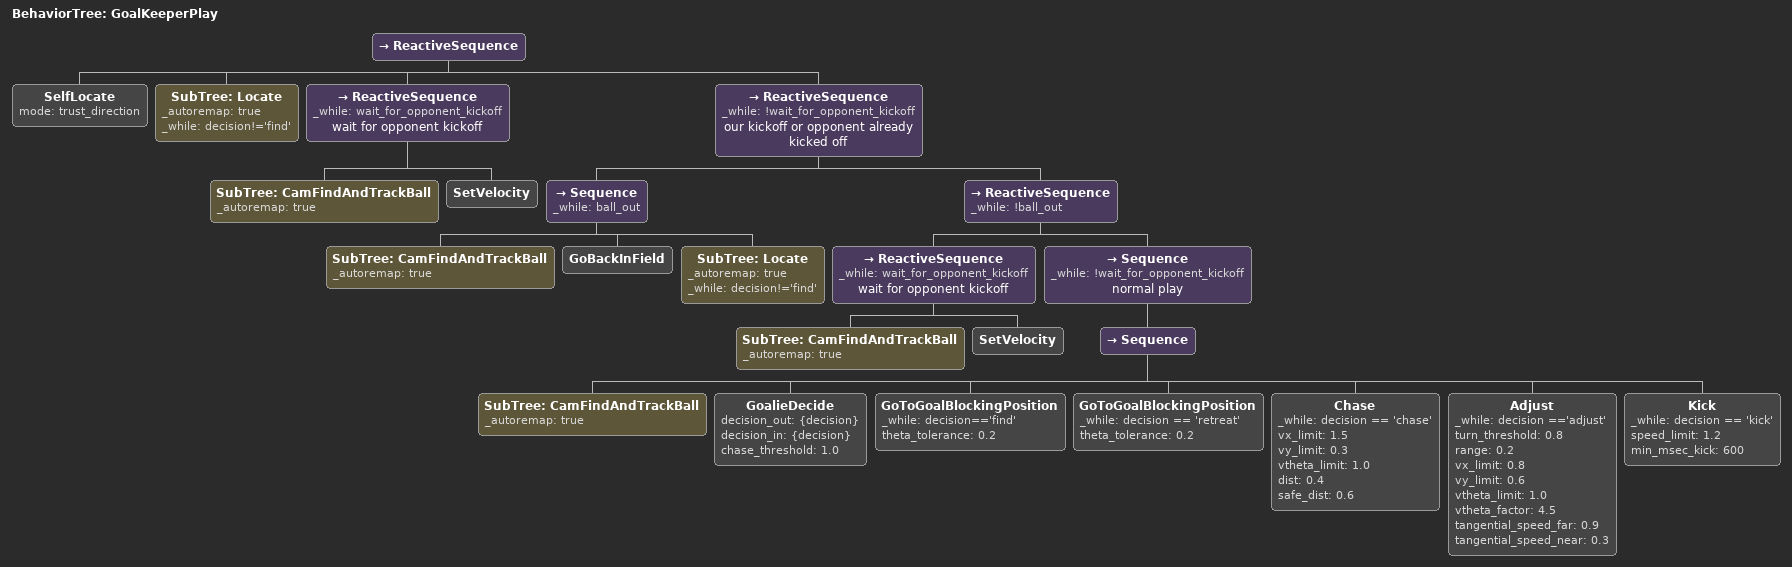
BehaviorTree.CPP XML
<root BTCPP_format="4" >
   <include path="./subtree_cam_find_and_track_ball.xml" />
   <include path="./subtree_find_ball.xml" />
   <include path="./subtree_locate.xml" />
   <BehaviorTree ID="GoalKeeperPlay">
      <ReactiveSequence >
         <SelfLocate mode="trust_direction" />
         <SubTree ID="Locate" _autoremap="true" _while="decision!='find'" />
         <ReactiveSequence _while="wait_for_opponent_kickoff" name="wait for opponent kickoff">
            <SubTree ID="CamFindAndTrackBall" _autoremap="true" />
            <SetVelocity />
         </ReactiveSequence>
         <ReactiveSequence _while="!wait_for_opponent_kickoff" name="our kickoff or opponent already kicked off">
            <Sequence _while="ball_out">
               <SubTree ID="CamFindAndTrackBall" _autoremap="true" />
               <GoBackInField />
               <SubTree ID="Locate" _autoremap="true" _while="decision!='find'" />
            </Sequence>
            <ReactiveSequence _while="!ball_out">
               <ReactiveSequence _while="wait_for_opponent_kickoff" name="wait for opponent kickoff">
                  <SubTree ID="CamFindAndTrackBall" _autoremap="true" />
                  <SetVelocity />
               </ReactiveSequence>
               <Sequence _while="!wait_for_opponent_kickoff" name="normal play">
                  <Sequence>
                     <SubTree ID="CamFindAndTrackBall" _autoremap="true" />
                     <GoalieDecide decision_out="{decision}" decision_in="{decision}" chase_threshold="1.0"/>
                     <GoToGoalBlockingPosition _while="decision=='find'" theta_tolerance="0.2" />
                     <GoToGoalBlockingPosition _while="decision == 'retreat'" theta_tolerance="0.2" />
                     <Chase   _while="decision == 'chase'"  vx_limit="1.5"  vy_limit="0.3"  vtheta_limit="1.0"  dist="0.4" safe_dist="0.6" />
                     <Adjust _while="decision =='adjust'" turn_threshold="0.8" range="0.2" vx_limit="0.8" vy_limit="0.6" vtheta_limit="1.0" vtheta_factor="4.5" tangential_speed_far="0.9" tangential_speed_near="0.3" />
                     <Kick _while="decision == 'kick'" speed_limit="1.2" min_msec_kick="600"/>
                  </Sequence>
               </Sequence>
            </ReactiveSequence>
         </ReactiveSequence>
      </ReactiveSequence>
   </BehaviorTree>
</root>
